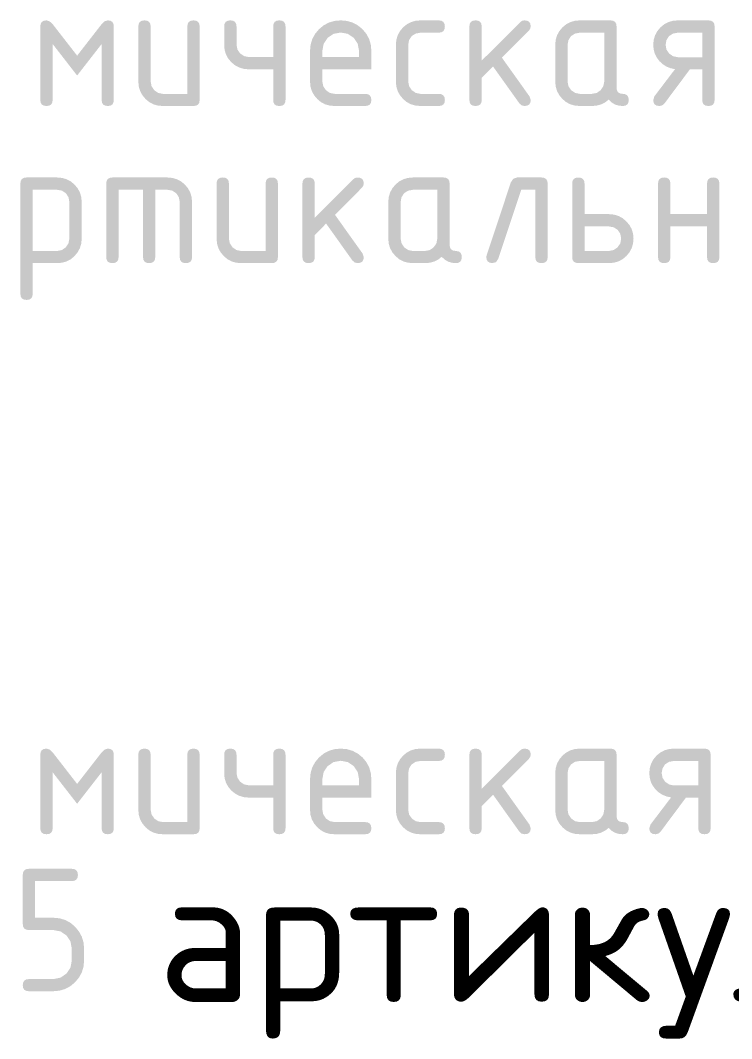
# Model space of a CAD drawing. Header units: millimetres. Extents: x 0 to 1189, y 0 to 841.
# Drawn here: x 1039.48 to 1057.06, y 367.07 to 392.25 of the extents above; entities that cross this region are included whole.
import ezdxf

# ---------------------------------------------------------------- set-up
doc = ezdxf.new("R2010")
doc.units = ezdxf.units.MM

msp = doc.modelspace()

# ---------------------------------------------------------------- hatches: boundary and pattern name
h = msp.add_hatch(color=7)
h.dxf.hatch_style = 2
h.paths.add_polyline_path([(1040.884279, 390.882427), (1040.279044, 391.661295), (1040.279044, 390.277193), (1040.269536, 390.211004), (1040.241011, 390.164814), (1040.193468, 390.137744), (1040.126909, 390.128916), (1040.060031, 390.137744), (1040.012325, 390.164814), (1039.983739, 390.211004), (1039.974222, 390.277193), (1039.974222, 392.097306), (1039.983739, 392.161634), (1040.012325, 392.208031), (1040.060031, 392.236135), (1040.126909, 392.245583), (1040.202977, 392.222776), (1040.279044, 392.152427), (1040.884279, 391.37356), (1041.490064, 392.152427), (1041.566132, 392.222776), (1041.6422, 392.245583), (1041.706528, 392.236135), (1041.752925, 392.208031), (1041.781029, 392.161634), (1041.790477, 392.097306), (1041.790477, 390.277193), (1041.781029, 390.211004), (1041.752925, 390.164814), (1041.706528, 390.137744), (1041.6422, 390.128916), (1041.575641, 390.137744), (1041.528098, 390.164814), (1041.499573, 390.211004), (1041.490064, 390.277193), (1041.490064, 391.661295)])
h = msp.add_hatch(color=7)
h.dxf.hatch_style = 2
h.paths.add_polyline_path([(1043.912444, 392.097306), (1043.912444, 390.277193), (1043.902927, 390.211004), (1043.874342, 390.164814), (1043.826636, 390.137744), (1043.759758, 390.128916), (1043.002388, 390.128916), (1042.879975, 390.139381), (1042.767639, 390.171291), (1042.665742, 390.225422), (1042.574645, 390.302549), (1042.496829, 390.395566), (1042.441182, 390.497679), (1042.407756, 390.610127), (1042.396602, 390.73415), (1042.396602, 392.097306), (1042.406119, 392.161634), (1042.434705, 392.208031), (1042.482411, 392.236135), (1042.549289, 392.245583), (1042.615848, 392.236135), (1042.663391, 392.208031), (1042.691916, 392.161634), (1042.701424, 392.097306), (1042.701424, 390.73415), (1042.723749, 390.618533), (1042.790721, 390.518625), (1042.888493, 390.451653), (1043.002388, 390.429328), (1043.607622, 390.429328), (1043.607622, 392.097306), (1043.617131, 392.161634), (1043.645656, 392.208031), (1043.693199, 392.236135), (1043.759758, 392.245583), (1043.826636, 392.236135), (1043.874342, 392.208031), (1043.902927, 392.161634)])
h = msp.add_hatch(color=7)
h.dxf.hatch_style = 2
h.paths.add_polyline_path([(1046.034117, 392.097306), (1046.034117, 390.277193), (1046.0246, 390.211004), (1045.996014, 390.164814), (1045.948308, 390.137744), (1045.88143, 390.128916), (1045.814871, 390.137744), (1045.767329, 390.164814), (1045.738803, 390.211004), (1045.729295, 390.277193), (1045.729295, 391.035114), (1045.12406, 391.035114), (1045.004128, 391.046112), (1044.892619, 391.078867), (1044.789895, 391.133015), (1044.696317, 391.208196), (1044.618501, 391.301161), (1044.562854, 391.402499), (1044.529428, 391.512518), (1044.518275, 391.631529), (1044.518275, 392.097306), (1044.527792, 392.161634), (1044.556378, 392.208031), (1044.604084, 392.236135), (1044.670961, 392.245583), (1044.737521, 392.236135), (1044.785063, 392.208031), (1044.813588, 392.161634), (1044.823097, 392.097306), (1044.823097, 391.644207), (1044.845421, 391.526936), (1044.912394, 391.428682), (1045.010166, 391.361709), (1045.12406, 391.339385), (1045.729295, 391.339385), (1045.729295, 392.097306), (1045.738803, 392.161634), (1045.767329, 392.208031), (1045.814871, 392.236135), (1045.88143, 392.245583), (1045.948308, 392.236135), (1045.996014, 392.208031), (1046.0246, 392.161634)])
h = msp.add_hatch(color=7)
h.paths.add_polyline_path([(1047.397868, 391.94517), (1047.222857, 391.912855), (1047.075959, 391.813981), (1046.977084, 391.667082), (1046.944769, 391.492071), (1046.944769, 391.339385), (1047.850967, 391.339385), (1047.850967, 391.492071), (1047.818652, 391.667082), (1047.719778, 391.813981), (1047.572879, 391.912855)])
h.paths.add_polyline_path([(1046.944769, 391.035114), (1046.944769, 390.73415), (1046.967094, 390.618533), (1047.034066, 390.518625), (1047.131838, 390.451653), (1047.245733, 390.429328), (1048.003103, 390.429328), (1048.069981, 390.41982), (1048.117687, 390.391295), (1048.146272, 390.343752), (1048.155789, 390.277193), (1048.146272, 390.211004), (1048.117687, 390.164814), (1048.069981, 390.137744), (1048.003103, 390.128916), (1047.245733, 390.128916), (1047.12332, 390.139381), (1047.010984, 390.171291), (1046.909087, 390.225422), (1046.81799, 390.302549), (1046.740174, 390.395566), (1046.684527, 390.497679), (1046.651101, 390.610127), (1046.639947, 390.73415), (1046.639947, 391.487662), (1046.653547, 391.640167), (1046.694587, 391.780426), (1046.763428, 391.908799), (1046.860433, 392.025648), (1046.976964, 392.122334), (1047.105173, 392.191012), (1047.245371, 392.231992), (1047.397868, 392.245583), (1047.550365, 392.232052), (1047.690564, 392.191495), (1047.818773, 392.123962), (1047.935303, 392.029506), (1048.032308, 391.912976), (1048.10115, 391.784767), (1048.14219, 391.644569), (1048.155789, 391.492071), (1048.155789, 391.035114)])
h = msp.add_hatch(color=7)
h.dxf.hatch_style = 2
h.paths.add_polyline_path([(1049.066442, 391.640348), (1049.066442, 390.73415), (1049.088766, 390.618533), (1049.155739, 390.518625), (1049.25351, 390.451653), (1049.367405, 390.429328), (1049.819953, 390.429328), (1049.886831, 390.41982), (1049.934537, 390.391295), (1049.963123, 390.343752), (1049.97264, 390.277193), (1049.963123, 390.211004), (1049.934537, 390.164814), (1049.886831, 390.137744), (1049.819953, 390.128916), (1049.367405, 390.128916), (1049.244992, 390.139381), (1049.132657, 390.171291), (1049.030759, 390.225422), (1048.939662, 390.302549), (1048.861846, 390.395566), (1048.806199, 390.497679), (1048.772773, 390.610127), (1048.76162, 390.73415), (1048.76162, 391.640348), (1048.772773, 391.762511), (1048.806199, 391.875166), (1048.861846, 391.978312), (1048.939662, 392.07195), (1049.030759, 392.147217), (1049.132657, 392.201554), (1049.244992, 392.234498), (1049.367405, 392.245583), (1049.819953, 392.245583), (1049.886831, 392.236074), (1049.934537, 392.207549), (1049.963123, 392.160007), (1049.97264, 392.093447), (1049.963123, 392.026569), (1049.934537, 391.978863), (1049.886831, 391.950278), (1049.819953, 391.940761), (1049.367405, 391.940761), (1049.249652, 391.918988), (1049.151329, 391.855874), (1049.088215, 391.757619)])
h = msp.add_hatch(color=7)
h.dxf.hatch_style = 2
h.paths.add_polyline_path([(1050.883171, 391.250639), (1051.835671, 392.203139), (1051.88218, 392.235523), (1051.941505, 392.245583), (1052.008383, 392.236135), (1052.056089, 392.208031), (1052.084674, 392.161634), (1052.094191, 392.097306), (1052.081927, 392.039635), (1052.047338, 391.991472), (1051.382572, 391.322848), (1052.064426, 390.365939), (1052.094191, 390.277193), (1052.084674, 390.211004), (1052.056089, 390.164814), (1052.008383, 390.137744), (1051.941505, 390.128916), (1051.868606, 390.144695), (1051.814725, 390.192306), (1051.162637, 391.106772), (1050.883171, 390.823447), (1050.883171, 390.277193), (1050.873663, 390.211004), (1050.845137, 390.164814), (1050.797595, 390.137744), (1050.731036, 390.128916), (1050.664158, 390.137744), (1050.616452, 390.164814), (1050.587866, 390.211004), (1050.578349, 390.277193), (1050.578349, 392.097306), (1050.587866, 392.161634), (1050.616452, 392.208031), (1050.664158, 392.236135), (1050.731036, 392.245583), (1050.797595, 392.236135), (1050.845137, 392.208031), (1050.873663, 392.161634), (1050.883171, 392.097306)])
h = msp.add_hatch(color=7)
h.paths.add_polyline_path([(1053.911042, 391.940761), (1053.305807, 391.940761), (1053.188054, 391.918988), (1053.089731, 391.855874), (1053.026617, 391.757619), (1053.004844, 391.640348), (1053.004844, 390.73415), (1053.027168, 390.618533), (1053.094141, 390.518625), (1053.191912, 390.451653), (1053.305807, 390.429328), (1053.610078, 390.429328), (1053.725627, 390.451653), (1053.821745, 390.518625), (1053.888717, 390.616879), (1053.911042, 390.73415)])
h.paths.add_polyline_path([(1054.516276, 390.277193), (1054.506828, 390.211004), (1054.478725, 390.164814), (1054.432328, 390.137744), (1054.367999, 390.128916), (1054.265602, 390.138493), (1054.173902, 390.167501), (1054.092435, 390.216353), (1054.020734, 390.285461), (1053.931066, 390.216353), (1053.832976, 390.167501), (1053.7261, 390.138493), (1053.610078, 390.128916), (1053.305807, 390.128916), (1053.183394, 390.139381), (1053.071059, 390.171291), (1052.969161, 390.225422), (1052.878064, 390.302549), (1052.800248, 390.395566), (1052.744601, 390.497679), (1052.711175, 390.610127), (1052.700022, 390.73415), (1052.700022, 391.640348), (1052.711175, 391.762511), (1052.744601, 391.875166), (1052.800248, 391.978312), (1052.878064, 392.07195), (1052.969161, 392.147217), (1053.071059, 392.201554), (1053.183394, 392.234498), (1053.305807, 392.245583), (1054.063177, 392.245583), (1054.130055, 392.236135), (1054.177761, 392.208031), (1054.206347, 392.161634), (1054.215864, 392.097306), (1054.215864, 390.582015), (1054.225372, 390.515137), (1054.253898, 390.467431), (1054.30144, 390.438845), (1054.367999, 390.429328), (1054.432328, 390.41982), (1054.478725, 390.391295), (1054.506828, 390.343752)])
h = msp.add_hatch(color=7)
h.paths.add_polyline_path([(1055.660388, 391.038972), (1055.550033, 391.063088), (1055.448515, 391.10374), (1055.356608, 391.161756), (1055.275088, 391.237961), (1055.20821, 391.327189), (1055.160505, 391.423445), (1055.131919, 391.527556), (1055.122402, 391.640348), (1055.133555, 391.762511), (1055.166981, 391.875166), (1055.222628, 391.978312), (1055.300444, 392.07195), (1055.391541, 392.147217), (1055.493439, 392.201554), (1055.605775, 392.234498), (1055.728187, 392.245583), (1056.485557, 392.245583), (1056.552435, 392.236135), (1056.600141, 392.208031), (1056.628727, 392.161634), (1056.638244, 392.097306), (1056.638244, 390.277193), (1056.628727, 390.211004), (1056.600141, 390.164814), (1056.552435, 390.137744), (1056.485557, 390.128916), (1056.418998, 390.137744), (1056.371456, 390.164814), (1056.34293, 390.211004), (1056.333422, 390.277193), (1056.333422, 391.035114), (1056.0286, 391.035114), (1055.397458, 390.188447), (1055.342681, 390.142765), (1055.275088, 390.128916), (1055.20821, 390.137744), (1055.160505, 390.164814), (1055.131919, 390.211004), (1055.122402, 390.277193), (1055.152167, 390.370348)])
h.paths.add_polyline_path([(1055.427224, 391.640348), (1055.449548, 391.524249), (1055.516521, 391.424272), (1055.614293, 391.357782), (1055.728187, 391.335526), (1056.333422, 391.335526), (1056.333422, 391.940761), (1055.728187, 391.940761), (1055.610434, 391.918988), (1055.512111, 391.855874), (1055.448997, 391.757619)])
h = msp.add_hatch(color=7)
h.paths.add_polyline_path([(1039.481504, 388.213214), (1039.491021, 388.277543), (1039.519607, 388.323939), (1039.567313, 388.352043), (1039.634191, 388.361491), (1040.391561, 388.361491), (1040.513974, 388.350406), (1040.62631, 388.317463), (1040.728207, 388.263125), (1040.819304, 388.187858), (1040.89712, 388.09422), (1040.952767, 387.991074), (1040.986193, 387.87842), (1040.997346, 387.756257), (1040.997346, 386.850059), (1040.986193, 386.727896), (1040.952767, 386.615241), (1040.89712, 386.512095), (1040.819304, 386.418457), (1040.728207, 386.34133), (1040.62631, 386.287199), (1040.513974, 386.255289), (1040.391561, 386.244824), (1039.786326, 386.244824), (1039.786326, 385.483045), (1039.776818, 385.418716), (1039.748292, 385.372319), (1039.70075, 385.344216), (1039.634191, 385.334768), (1039.567313, 385.344216), (1039.519607, 385.372319), (1039.491021, 385.418716), (1039.481504, 385.483045)])
h.paths.add_polyline_path([(1039.786326, 388.056669), (1039.786326, 386.545237), (1040.391561, 386.545237), (1040.507109, 386.567561), (1040.603227, 386.634534), (1040.6702, 386.732788), (1040.692524, 386.850059), (1040.692524, 387.756257), (1040.670751, 387.873528), (1040.607637, 387.971782), (1040.509314, 388.03655), (1040.391561, 388.056669)])
h = msp.add_hatch(color=7)
h.dxf.hatch_style = 2
h.paths.add_polyline_path([(1041.756012, 388.361491), (1043.119168, 388.361491), (1043.240642, 388.350406), (1043.351781, 388.317463), (1043.453411, 388.263125), (1043.54636, 388.187858), (1043.624176, 388.09422), (1043.679823, 387.991074), (1043.713249, 387.87842), (1043.724402, 387.756257), (1043.724402, 386.393101), (1043.714885, 386.326912), (1043.686299, 386.280722), (1043.638593, 386.253652), (1043.571715, 386.244824), (1043.505156, 386.253652), (1043.457614, 386.280722), (1043.429089, 386.326912), (1043.41958, 386.393101), (1043.41958, 387.756257), (1043.397807, 387.873528), (1043.334693, 387.971782), (1043.236439, 388.03655), (1043.119168, 388.056669), (1042.814346, 388.056669), (1042.814346, 386.393101), (1042.804829, 386.326912), (1042.776243, 386.280722), (1042.728537, 386.253652), (1042.661659, 386.244824), (1042.597563, 386.253652), (1042.55114, 386.280722), (1042.522908, 386.326912), (1042.513382, 386.393101), (1042.513382, 388.056669), (1041.908148, 388.056669), (1041.908148, 386.393101), (1041.898639, 386.326912), (1041.870114, 386.280722), (1041.822572, 386.253652), (1041.756012, 386.244824), (1041.689134, 386.253652), (1041.641428, 386.280722), (1041.612843, 386.326912), (1041.603326, 386.393101), (1041.603326, 388.213214), (1041.612843, 388.277543), (1041.641428, 388.323939), (1041.689134, 388.352043)])
h = msp.add_hatch(color=7)
h.dxf.hatch_style = 2
h.paths.add_polyline_path([(1045.84664, 388.213214), (1045.84664, 386.393101), (1045.837123, 386.326912), (1045.808537, 386.280722), (1045.760831, 386.253652), (1045.693953, 386.244824), (1044.936583, 386.244824), (1044.81417, 386.255289), (1044.701834, 386.287199), (1044.599937, 386.34133), (1044.50884, 386.418457), (1044.431024, 386.511475), (1044.375377, 386.613587), (1044.341951, 386.726035), (1044.330798, 386.850059), (1044.330798, 388.213214), (1044.340315, 388.277543), (1044.3689, 388.323939), (1044.416606, 388.352043), (1044.483484, 388.361491), (1044.550044, 388.352043), (1044.597586, 388.323939), (1044.626111, 388.277543), (1044.63562, 388.213214), (1044.63562, 386.850059), (1044.657944, 386.734441), (1044.724917, 386.634534), (1044.822688, 386.567561), (1044.936583, 386.545237), (1045.541818, 386.545237), (1045.541818, 388.213214), (1045.551326, 388.277543), (1045.579851, 388.323939), (1045.627394, 388.352043), (1045.693953, 388.361491), (1045.760831, 388.352043), (1045.808537, 388.323939), (1045.837123, 388.277543)])
h = msp.add_hatch(color=7)
h.dxf.hatch_style = 2
h.paths.add_polyline_path([(1046.757441, 387.366547), (1047.709941, 388.319047), (1047.75645, 388.351431), (1047.815775, 388.361491), (1047.882652, 388.352043), (1047.930358, 388.323939), (1047.958944, 388.277543), (1047.968461, 388.213214), (1047.956197, 388.155543), (1047.921608, 388.107381), (1047.256842, 387.438757), (1047.938696, 386.481847), (1047.968461, 386.393101), (1047.958944, 386.326912), (1047.930358, 386.280722), (1047.882652, 386.253652), (1047.815775, 386.244824), (1047.742876, 386.260603), (1047.688995, 386.308214), (1047.036907, 387.22268), (1046.757441, 386.939356), (1046.757441, 386.393101), (1046.747933, 386.326912), (1046.719407, 386.280722), (1046.671865, 386.253652), (1046.605306, 386.244824), (1046.538428, 386.253652), (1046.490722, 386.280722), (1046.462136, 386.326912), (1046.452619, 386.393101), (1046.452619, 388.213214), (1046.462136, 388.277543), (1046.490722, 388.323939), (1046.538428, 388.352043), (1046.605306, 388.361491), (1046.671865, 388.352043), (1046.719407, 388.323939), (1046.747933, 388.277543), (1046.757441, 388.213214)])
h = msp.add_hatch(color=7)
h.paths.add_polyline_path([(1049.785461, 388.056669), (1049.180226, 388.056669), (1049.062473, 388.034896), (1048.96415, 387.971782), (1048.901036, 387.873528), (1048.879263, 387.756257), (1048.879263, 386.850059), (1048.901587, 386.734441), (1048.96856, 386.634534), (1049.066331, 386.567561), (1049.180226, 386.545237), (1049.484497, 386.545237), (1049.600046, 386.567561), (1049.696164, 386.634534), (1049.763136, 386.732788), (1049.785461, 386.850059)])
h.paths.add_polyline_path([(1050.390695, 386.393101), (1050.381247, 386.326912), (1050.353143, 386.280722), (1050.306747, 386.253652), (1050.242418, 386.244824), (1050.140021, 386.254402), (1050.048321, 386.283409), (1049.966853, 386.332261), (1049.895152, 386.401369), (1049.805485, 386.332261), (1049.707395, 386.283409), (1049.600519, 386.254402), (1049.484497, 386.244824), (1049.180226, 386.244824), (1049.057813, 386.255289), (1048.945477, 386.287199), (1048.84358, 386.34133), (1048.752483, 386.418457), (1048.674667, 386.511475), (1048.61902, 386.613587), (1048.585594, 386.726035), (1048.574441, 386.850059), (1048.574441, 387.756257), (1048.585594, 387.87842), (1048.61902, 387.991074), (1048.674667, 388.09422), (1048.752483, 388.187858), (1048.84358, 388.263125), (1048.945477, 388.317463), (1049.057813, 388.350406), (1049.180226, 388.361491), (1049.937596, 388.361491), (1050.004474, 388.352043), (1050.05218, 388.323939), (1050.080766, 388.277543), (1050.090283, 388.213214), (1050.090283, 386.697923), (1050.099791, 386.631045), (1050.128316, 386.583339), (1050.175859, 386.554754), (1050.242418, 386.545237), (1050.306747, 386.535728), (1050.353143, 386.507203), (1050.381247, 386.45966)])
h = msp.add_hatch(color=7)
h.dxf.hatch_style = 2
h.paths.add_polyline_path([(1051.754891, 388.361491), (1052.360125, 388.361491), (1052.427003, 388.352043), (1052.474709, 388.323939), (1052.503295, 388.277543), (1052.512812, 388.213214), (1052.512812, 386.393101), (1052.503295, 386.326912), (1052.474709, 386.280722), (1052.427003, 386.253652), (1052.360125, 386.244824), (1052.293566, 386.253652), (1052.246023, 386.280722), (1052.217498, 386.326912), (1052.20799, 386.393101), (1052.20799, 388.056669), (1051.860724, 388.056669), (1051.289114, 386.346248), (1051.238402, 386.270111), (1051.149656, 386.244824), (1051.082778, 386.254333), (1051.035072, 386.282858), (1051.006487, 386.330401), (1050.99697, 386.39696), (1051.005789, 386.443813), (1051.602755, 388.23857), (1051.6627, 388.331863)])
h = msp.add_hatch(color=7)
h.paths.add_polyline_path([(1054.634633, 386.850059), (1054.62348, 386.727896), (1054.590054, 386.615241), (1054.534407, 386.512095), (1054.456591, 386.418457), (1054.365494, 386.34133), (1054.263596, 386.287199), (1054.15126, 386.255289), (1054.028847, 386.244824), (1053.271478, 386.244824), (1053.2046, 386.253652), (1053.156894, 386.280722), (1053.128308, 386.326912), (1053.118791, 386.393101), (1053.118791, 388.213214), (1053.128308, 388.277543), (1053.156894, 388.323939), (1053.2046, 388.352043), (1053.271478, 388.361491), (1053.338037, 388.352043), (1053.385579, 388.323939), (1053.414105, 388.277543), (1053.423613, 388.213214), (1053.423613, 387.455293), (1054.028847, 387.455293), (1054.15126, 387.444226), (1054.263596, 387.410989), (1054.365494, 387.355532), (1054.456591, 387.277802), (1054.534407, 387.186627), (1054.590054, 387.084601), (1054.62348, 386.972239)])
h.paths.add_polyline_path([(1054.329811, 386.850059), (1054.308038, 386.967605), (1054.244924, 387.066135), (1054.146601, 387.129249), (1054.028847, 387.151022), (1053.423613, 387.151022), (1053.423613, 386.545237), (1054.028847, 386.545237), (1054.144396, 386.567561), (1054.240514, 386.634534), (1054.307487, 386.732788)])
h = msp.add_hatch(color=7)
h.dxf.hatch_style = 2
h.paths.add_polyline_path([(1055.545435, 387.151022), (1055.545435, 386.393101), (1055.535926, 386.326912), (1055.507401, 386.280722), (1055.459858, 386.253652), (1055.393299, 386.244824), (1055.326421, 386.253652), (1055.278715, 386.280722), (1055.25013, 386.326912), (1055.240613, 386.393101), (1055.240613, 388.213214), (1055.25013, 388.277543), (1055.278715, 388.323939), (1055.326421, 388.352043), (1055.393299, 388.361491), (1055.459858, 388.352043), (1055.507401, 388.323939), (1055.535926, 388.277543), (1055.545435, 388.213214), (1055.545435, 387.455293), (1056.451632, 387.455293), (1056.451632, 388.213214), (1056.461141, 388.277543), (1056.489666, 388.323939), (1056.537209, 388.352043), (1056.603768, 388.361491), (1056.670646, 388.352043), (1056.718352, 388.323939), (1056.746937, 388.277543), (1056.756455, 388.213214), (1056.756455, 386.393101), (1056.746937, 386.326912), (1056.718352, 386.280722), (1056.670646, 386.253652), (1056.603768, 386.244824), (1056.537209, 386.253652), (1056.489666, 386.280722), (1056.461141, 386.326912), (1056.451632, 386.393101), (1056.451632, 387.151022)])
h = msp.add_hatch(color=7)
h.dxf.hatch_style = 2
h.paths.add_polyline_path([(1040.884319, 372.880138), (1040.279085, 373.659006), (1040.279085, 372.274904), (1040.269576, 372.208715), (1040.241051, 372.162525), (1040.193509, 372.135455), (1040.126949, 372.126627), (1040.060072, 372.135455), (1040.012366, 372.162525), (1039.98378, 372.208715), (1039.974263, 372.274904), (1039.974263, 374.095017), (1039.98378, 374.159346), (1040.012366, 374.205742), (1040.060072, 374.233846), (1040.126949, 374.243294), (1040.203017, 374.220487), (1040.279085, 374.150138), (1040.884319, 373.371271), (1041.490105, 374.150138), (1041.566173, 374.220487), (1041.64224, 374.243294), (1041.706569, 374.233846), (1041.752966, 374.205742), (1041.781069, 374.159346), (1041.790517, 374.095017), (1041.790517, 372.274904), (1041.781069, 372.208715), (1041.752966, 372.162525), (1041.706569, 372.135455), (1041.64224, 372.126627), (1041.575681, 372.135455), (1041.528139, 372.162525), (1041.499613, 372.208715), (1041.490105, 372.274904), (1041.490105, 373.659006)])
h = msp.add_hatch(color=7)
h.dxf.hatch_style = 2
h.paths.add_polyline_path([(1043.912495, 374.095017), (1043.912495, 372.274904), (1043.902978, 372.208715), (1043.874392, 372.162525), (1043.826686, 372.135455), (1043.759808, 372.126627), (1043.002439, 372.126627), (1042.880026, 372.137092), (1042.76769, 372.169002), (1042.665792, 372.223133), (1042.574696, 372.30026), (1042.496879, 372.393278), (1042.441233, 372.49539), (1042.407806, 372.607838), (1042.396653, 372.731862), (1042.396653, 374.095017), (1042.40617, 374.159346), (1042.434756, 374.205742), (1042.482462, 374.233846), (1042.54934, 374.243294), (1042.615899, 374.233846), (1042.663441, 374.205742), (1042.691967, 374.159346), (1042.701475, 374.095017), (1042.701475, 372.731862), (1042.723799, 372.616244), (1042.790772, 372.516336), (1042.888544, 372.449364), (1043.002439, 372.42704), (1043.607673, 372.42704), (1043.607673, 374.095017), (1043.617181, 374.159346), (1043.645707, 374.205742), (1043.693249, 374.233846), (1043.759808, 374.243294), (1043.826686, 374.233846), (1043.874392, 374.205742), (1043.902978, 374.159346)])
h = msp.add_hatch(color=7)
h.dxf.hatch_style = 2
h.paths.add_polyline_path([(1046.034178, 374.095017), (1046.034178, 372.274904), (1046.024661, 372.208715), (1045.996075, 372.162525), (1045.948369, 372.135455), (1045.881491, 372.126627), (1045.814932, 372.135455), (1045.767389, 372.162525), (1045.738864, 372.208715), (1045.729356, 372.274904), (1045.729356, 373.032825), (1045.124121, 373.032825), (1045.004189, 373.043824), (1044.89268, 373.076578), (1044.789956, 373.130726), (1044.696378, 373.205907), (1044.618562, 373.298873), (1044.562915, 373.40021), (1044.529489, 373.510229), (1044.518336, 373.62924), (1044.518336, 374.095017), (1044.527853, 374.159346), (1044.556438, 374.205742), (1044.604144, 374.233846), (1044.671022, 374.243294), (1044.737581, 374.233846), (1044.785124, 374.205742), (1044.813649, 374.159346), (1044.823158, 374.095017), (1044.823158, 373.641918), (1044.845482, 373.524647), (1044.912454, 373.426393), (1045.010226, 373.35942), (1045.124121, 373.337096), (1045.729356, 373.337096), (1045.729356, 374.095017), (1045.738864, 374.159346), (1045.767389, 374.205742), (1045.814932, 374.233846), (1045.881491, 374.243294), (1045.948369, 374.233846), (1045.996075, 374.205742), (1046.024661, 374.159346)])
h = msp.add_hatch(color=7)
h.paths.add_polyline_path([(1047.397939, 373.942882), (1047.222928, 373.910567), (1047.076029, 373.811692), (1046.977155, 373.664793), (1046.94484, 373.489783), (1046.94484, 373.337096), (1047.851038, 373.337096), (1047.851038, 373.489783), (1047.818723, 373.664793), (1047.719849, 373.811692), (1047.57295, 373.910567)])
h.paths.add_polyline_path([(1046.94484, 373.032825), (1046.94484, 372.731862), (1046.967164, 372.616244), (1047.034137, 372.516336), (1047.131909, 372.449364), (1047.245804, 372.42704), (1048.003174, 372.42704), (1048.070051, 372.417531), (1048.117757, 372.389006), (1048.146343, 372.341463), (1048.15586, 372.274904), (1048.146343, 372.208715), (1048.117757, 372.162525), (1048.070051, 372.135455), (1048.003174, 372.126627), (1047.245804, 372.126627), (1047.123391, 372.137092), (1047.011055, 372.169002), (1046.909158, 372.223133), (1046.818061, 372.30026), (1046.740245, 372.393278), (1046.684598, 372.49539), (1046.651172, 372.607838), (1046.640018, 372.731862), (1046.640018, 373.485373), (1046.653618, 373.637879), (1046.694657, 373.778137), (1046.763499, 373.90651), (1046.860504, 374.023359), (1046.977035, 374.120046), (1047.105244, 374.188724), (1047.245442, 374.229703), (1047.397939, 374.243294), (1047.550436, 374.229763), (1047.690634, 374.189206), (1047.818844, 374.121673), (1047.935374, 374.027217), (1048.032379, 373.910687), (1048.101221, 373.782478), (1048.142261, 373.64228), (1048.15586, 373.489783), (1048.15586, 373.032825)])
h = msp.add_hatch(color=7)
h.dxf.hatch_style = 2
h.paths.add_polyline_path([(1049.066523, 373.638059), (1049.066523, 372.731862), (1049.088847, 372.616244), (1049.15582, 372.516336), (1049.253591, 372.449364), (1049.367486, 372.42704), (1049.820034, 372.42704), (1049.886912, 372.417531), (1049.934618, 372.389006), (1049.963204, 372.341463), (1049.972721, 372.274904), (1049.963204, 372.208715), (1049.934618, 372.162525), (1049.886912, 372.135455), (1049.820034, 372.126627), (1049.367486, 372.126627), (1049.245073, 372.137092), (1049.132737, 372.169002), (1049.03084, 372.223133), (1048.939743, 372.30026), (1048.861927, 372.393278), (1048.80628, 372.49539), (1048.772854, 372.607838), (1048.761701, 372.731862), (1048.761701, 373.638059), (1048.772854, 373.760223), (1048.80628, 373.872877), (1048.861927, 373.976023), (1048.939743, 374.069661), (1049.03084, 374.144928), (1049.132737, 374.199266), (1049.245073, 374.232209), (1049.367486, 374.243294), (1049.820034, 374.243294), (1049.886912, 374.233785), (1049.934618, 374.20526), (1049.963204, 374.157718), (1049.972721, 374.091158), (1049.963204, 374.024281), (1049.934618, 373.976575), (1049.886912, 373.947989), (1049.820034, 373.938472), (1049.367486, 373.938472), (1049.249733, 373.916699), (1049.15141, 373.853585), (1049.088296, 373.755331)])
h = msp.add_hatch(color=7)
h.dxf.hatch_style = 2
h.paths.add_polyline_path([(1050.883262, 373.24835), (1051.835762, 374.20085), (1051.882271, 374.233234), (1051.941596, 374.243294), (1052.008474, 374.233846), (1052.05618, 374.205742), (1052.084765, 374.159346), (1052.094282, 374.095017), (1052.082018, 374.037346), (1052.047429, 373.989184), (1051.382663, 373.320559), (1052.064517, 372.36365), (1052.094282, 372.274904), (1052.084765, 372.208715), (1052.05618, 372.162525), (1052.008474, 372.135455), (1051.941596, 372.126627), (1051.868698, 372.142406), (1051.814816, 372.190017), (1051.162729, 373.104483), (1050.883262, 372.821158), (1050.883262, 372.274904), (1050.873754, 372.208715), (1050.845229, 372.162525), (1050.797686, 372.135455), (1050.731127, 372.126627), (1050.664249, 372.135455), (1050.616543, 372.162525), (1050.587957, 372.208715), (1050.57844, 372.274904), (1050.57844, 374.095017), (1050.587957, 374.159346), (1050.616543, 374.205742), (1050.664249, 374.233846), (1050.731127, 374.243294), (1050.797686, 374.233846), (1050.845229, 374.205742), (1050.873754, 374.159346), (1050.883262, 374.095017)])
h = msp.add_hatch(color=7)
h.paths.add_polyline_path([(1053.911143, 373.938472), (1053.305909, 373.938472), (1053.188155, 373.916699), (1053.089832, 373.853585), (1053.026718, 373.755331), (1053.004945, 373.638059), (1053.004945, 372.731862), (1053.027269, 372.616244), (1053.094242, 372.516336), (1053.192014, 372.449364), (1053.305909, 372.42704), (1053.610179, 372.42704), (1053.725728, 372.449364), (1053.821846, 372.516336), (1053.888819, 372.614591), (1053.911143, 372.731862)])
h.paths.add_polyline_path([(1054.516377, 372.274904), (1054.506929, 372.208715), (1054.478826, 372.162525), (1054.432429, 372.135455), (1054.3681, 372.126627), (1054.265704, 372.136205), (1054.174004, 372.165212), (1054.092536, 372.214064), (1054.020835, 372.283172), (1053.931168, 372.214064), (1053.833077, 372.165212), (1053.726202, 372.136205), (1053.610179, 372.126627), (1053.305909, 372.126627), (1053.183496, 372.137092), (1053.07116, 372.169002), (1052.969262, 372.223133), (1052.878165, 372.30026), (1052.800349, 372.393278), (1052.744702, 372.49539), (1052.711276, 372.607838), (1052.700123, 372.731862), (1052.700123, 373.638059), (1052.711276, 373.760223), (1052.744702, 373.872877), (1052.800349, 373.976023), (1052.878165, 374.069661), (1052.969262, 374.144928), (1053.07116, 374.199266), (1053.183496, 374.232209), (1053.305909, 374.243294), (1054.063278, 374.243294), (1054.130156, 374.233846), (1054.177862, 374.205742), (1054.206448, 374.159346), (1054.215965, 374.095017), (1054.215965, 372.579726), (1054.225473, 372.512848), (1054.253999, 372.465142), (1054.301541, 372.436557), (1054.3681, 372.42704), (1054.432429, 372.417531), (1054.478826, 372.389006), (1054.506929, 372.341463)])
h = msp.add_hatch(color=7)
h.paths.add_polyline_path([(1055.563104, 373.036684), (1055.452749, 373.060799), (1055.351231, 373.101451), (1055.259324, 373.159467), (1055.177805, 373.235672), (1055.110927, 373.3249), (1055.063221, 373.421156), (1055.034635, 373.525267), (1055.025118, 373.638059), (1055.036272, 373.760223), (1055.069698, 373.872877), (1055.125345, 373.976023), (1055.203161, 374.069661), (1055.294258, 374.144928), (1055.396155, 374.199266), (1055.508491, 374.232209), (1055.630904, 374.243294), (1056.388274, 374.243294), (1056.455152, 374.233846), (1056.502857, 374.205742), (1056.531443, 374.159346), (1056.54096, 374.095017), (1056.54096, 372.274904), (1056.531443, 372.208715), (1056.502857, 372.162525), (1056.455152, 372.135455), (1056.388274, 372.126627), (1056.321714, 372.135455), (1056.274172, 372.162525), (1056.245647, 372.208715), (1056.236138, 372.274904), (1056.236138, 373.032825), (1055.931316, 373.032825), (1055.300175, 372.186158), (1055.245398, 372.140476), (1055.177805, 372.126627), (1055.110927, 372.135455), (1055.063221, 372.162525), (1055.034635, 372.208715), (1055.025118, 372.274904), (1055.054884, 372.368059)])
h.paths.add_polyline_path([(1055.32994, 373.638059), (1055.352264, 373.52196), (1055.419237, 373.421983), (1055.517009, 373.355493), (1055.630904, 373.333237), (1056.236138, 373.333237), (1056.236138, 373.938472), (1055.630904, 373.938472), (1055.51315, 373.916699), (1055.414827, 373.853585), (1055.351713, 373.755331)])
h = msp.add_hatch(color=7)
h.dxf.hatch_style = 2
h.paths.add_polyline_path([(1039.540639, 369.909631), (1039.540639, 371.120651), (1039.550156, 371.18721), (1039.578742, 371.234753), (1039.626448, 371.263278), (1039.693326, 371.272786), (1040.751659, 371.272786), (1040.818218, 371.263278), (1040.865761, 371.234753), (1040.894286, 371.18721), (1040.903795, 371.120651), (1040.894286, 371.053773), (1040.865761, 371.006067), (1040.818218, 370.977481), (1040.751659, 370.967964), (1039.845461, 370.967964), (1039.845461, 370.062318), (1040.29856, 370.062318), (1040.449137, 370.048718), (1040.58912, 370.007678), (1040.717217, 369.938837), (1040.832137, 369.841832), (1040.929512, 369.722821), (1040.999706, 369.593785), (1041.042201, 369.454413), (1041.056481, 369.304397), (1041.056481, 369.003984), (1041.042201, 368.851479), (1040.999706, 368.71122), (1040.929512, 368.582847), (1040.832137, 368.465998), (1040.715357, 368.369312), (1040.587466, 368.300634), (1040.448517, 368.259654), (1040.29856, 368.246063), (1039.693326, 368.246063), (1039.626448, 368.254891), (1039.578742, 368.281961), (1039.550156, 368.328151), (1039.540639, 368.39434), (1039.550156, 368.460899), (1039.578742, 368.508442), (1039.626448, 368.536967), (1039.693326, 368.546476), (1040.29856, 368.546476), (1040.473571, 368.580995), (1040.62047, 368.682075), (1040.719344, 368.827113), (1040.751659, 369.003984), (1040.751659, 369.304397), (1040.719344, 369.479407), (1040.62047, 369.626306), (1040.473571, 369.725181), (1040.29856, 369.757496), (1039.693326, 369.757496), (1039.626448, 369.767004), (1039.578742, 369.795529), (1039.550156, 369.843072)])

# ---------------------------------------------------------------- texts
at = {"color": 7, "insert": (1042.87404, 371.31041), "char_height": 3.329924, "attachment_point": 1}
msp.add_mtext('\\A1;{\\fISOCPEUR|b0|i0|c204|p34;артикул 9010.}', dxfattribs=at)

doc.saveas('drawing.dxf')
